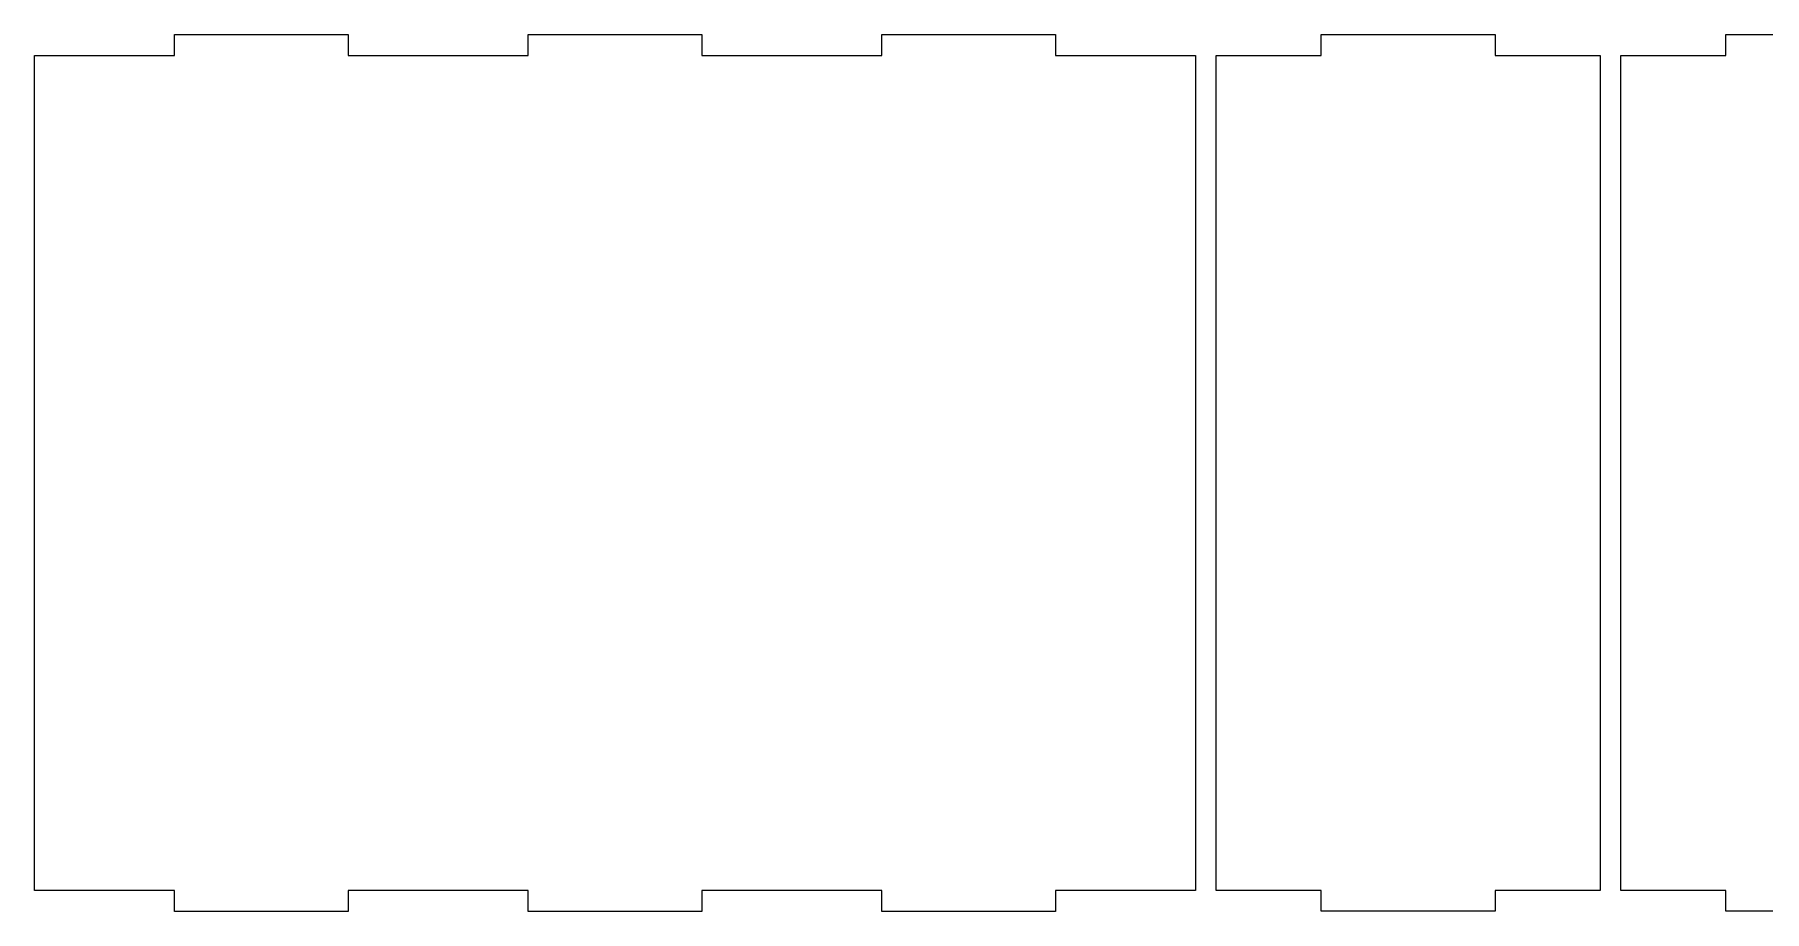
# Model space of a CAD drawing. Header units: millimetres. Extents: x -417 to 423, y -129 to 130.
# Drawn here: x -417 to -168.3, y 2.1 to 128.1 of the extents above; entities that cross this region are included whole.
import ezdxf

# ---------------------------------------------------------------- set-up
doc = ezdxf.new("R2010")
doc.units = ezdxf.units.MM
doc.header["$MEASUREMENT"] = 0
doc.layers.add('Camada 1', color=7, linetype='Continuous')

msp = doc.modelspace()

# ---------------------------------------------------------------- linework, layer by layer
at = {"layer": 'Camada 1', "color": 250, "lineweight": 20}
for points, knots in [([(-250.0812, 5.0909), (-250.0812, 5.0909), (-250.0813, 125.0779), (-250.0813, 125.0779), (-250.0813, 125.0779), (-250.0813, 125.0779), (-270.1868, 125.0779), (-270.1868, 125.0779), (-270.1868, 125.0779), (-270.1868, 125.0779), (-270.1868, 128.0779), (-270.1868, 128.0779), (-270.1868, 128.0779), (-270.1868, 128.0779), (-295.1868, 128.0779), (-295.1868, 128.0779), (-295.1868, 128.0779), (-295.1868, 128.0779), (-295.1868, 125.0779), (-295.1868, 125.0779), (-295.1868, 125.0779), (-295.1868, 125.0779), (-321.0433, 125.0779), (-321.0433, 125.0779), (-321.0433, 125.0779), (-321.0433, 125.0779), (-321.0433, 128.0779), (-321.0433, 128.0779), (-321.0433, 128.0779), (-321.0433, 128.0779), (-346.0433, 128.0779), (-346.0433, 128.0779), (-346.0433, 128.0779), (-346.0433, 128.0779), (-346.0433, 125.0779), (-346.0433, 125.0779), (-346.0433, 125.0779), (-346.0433, 125.0779), (-371.8998, 125.0779), (-371.8998, 125.0779), (-371.8998, 125.0779), (-371.8998, 125.0779), (-371.8998, 128.0779), (-371.8998, 128.0779), (-371.8998, 128.0779), (-371.8998, 128.0779), (-396.8998, 128.0779), (-396.8998, 128.0779), (-396.8998, 128.0779), (-396.8998, 128.0779), (-396.8998, 125.0779), (-396.8998, 125.0779), (-396.8998, 125.0779), (-396.8998, 125.0779), (-417.0054, 125.0779), (-417.0054, 125.0779), (-417.0054, 125.0779), (-417.0054, 125.0779), (-417.0054, 5.0779), (-417.0054, 5.0779), (-417.0054, 5.0779), (-417.0054, 5.0779), (-396.8998, 5.0779), (-396.8998, 5.0779), (-396.8998, 5.0779), (-396.8998, 5.0779), (-396.8998, 2.0779), (-396.8998, 2.0779), (-396.8998, 2.0779), (-396.8998, 2.0779), (-371.8998, 2.0779), (-371.8998, 2.0779), (-371.8998, 2.0779), (-371.8998, 2.0779), (-371.8998, 5.0779), (-371.8998, 5.0779), (-371.8998, 5.0779), (-371.8998, 5.0779), (-346.0433, 5.0779), (-346.0433, 5.0779), (-346.0433, 5.0779), (-346.0433, 5.0779), (-346.0433, 2.0779), (-346.0433, 2.0779), (-346.0433, 2.0779), (-346.0433, 2.0779), (-321.0433, 2.0779), (-321.0433, 2.0779), (-321.0433, 2.0779), (-321.0433, 2.0779), (-321.0433, 5.0779), (-321.0433, 5.0779), (-321.0433, 5.0779), (-321.0433, 5.0779), (-295.1868, 5.0779), (-295.1868, 5.0779), (-295.1868, 5.0779), (-295.1868, 5.0779), (-295.1868, 2.0779), (-295.1868, 2.0779), (-295.1868, 2.0779), (-295.1868, 2.0779), (-270.1868, 2.0779), (-270.1868, 2.0779), (-270.1868, 2.0779), (-270.1868, 2.0779), (-270.1868, 5.0779), (-270.1868, 5.0779), (-270.1868, 5.0779), (-270.1868, 5.0779), (-250.0813, 5.0779), (-250.0813, 5.0779), (-250.0813, 5.0779), (-250.0813, 5.0779), (-250.0812, 5.0909), (-250.0812, 5.0909)], [0, 0, 0, 0, 0.03333333, 0.03333333, 0.03333333, 0.03333333, 0.06666667, 0.06666667, 0.06666667, 0.06666667, 0.1, 0.1, 0.1, 0.1, 0.13333333, 0.13333333, 0.13333333, 0.13333333, 0.16666667, 0.16666667, 0.16666667, 0.16666667, 0.2, 0.2, 0.2, 0.2, 0.23333333, 0.23333333, 0.23333333, 0.23333333, 0.26666667, 0.26666667, 0.26666667, 0.26666667, 0.3, 0.3, 0.3, 0.3, 0.33333333, 0.33333333, 0.33333333, 0.33333333, 0.36666667, 0.36666667, 0.36666667, 0.36666667, 0.4, 0.4, 0.4, 0.4, 0.43333333, 0.43333333, 0.43333333, 0.43333333, 0.46666667, 0.46666667, 0.46666667, 0.46666667, 0.5, 0.5, 0.5, 0.5, 0.53333333, 0.53333333, 0.53333333, 0.53333333, 0.56666667, 0.56666667, 0.56666667, 0.56666667, 0.6, 0.6, 0.6, 0.6, 0.63333333, 0.63333333, 0.63333333, 0.63333333, 0.66666667, 0.66666667, 0.66666667, 0.66666667, 0.7, 0.7, 0.7, 0.7, 0.73333333, 0.73333333, 0.73333333, 0.73333333, 0.76666667, 0.76666667, 0.76666667, 0.76666667, 0.8, 0.8, 0.8, 0.8, 0.83333333, 0.83333333, 0.83333333, 0.83333333, 0.86666667, 0.86666667, 0.86666667, 0.86666667, 0.9, 0.9, 0.9, 0.9, 0.93333333, 0.93333333, 0.93333333, 0.93333333, 1, 1, 1, 1]), ([(-247.0813, 125.0779), (-247.0813, 125.0779), (-247.0813, 8.0779), (-247.0813, 8.0779), (-247.0813, 8.0779), (-247.0813, 8.0779), (-247.0812, 5.0909), (-247.0812, 5.0909), (-247.0812, 5.0909), (-247.0812, 5.0909), (-231.9829, 5.0855), (-231.9829, 5.0855), (-231.9829, 5.0855), (-231.9829, 5.0855), (-231.9828, 2.0855), (-231.9828, 2.0855), (-231.9828, 2.0855), (-231.9828, 2.0855), (-206.9829, 2.0852), (-206.9829, 2.0852), (-206.9829, 2.0852), (-206.9829, 2.0852), (-206.9829, 5.0838), (-206.9829, 5.0838), (-206.9829, 5.0838), (-206.9829, 5.0838), (-191.8843, 5.0909), (-191.8843, 5.0909), (-191.8843, 5.0909), (-191.8843, 5.0909), (-191.8844, 125.0713), (-191.8844, 125.0713), (-191.8844, 125.0713), (-191.8844, 125.0713), (-206.9829, 125.0749), (-206.9829, 125.0749), (-206.9829, 125.0749), (-206.9829, 125.0749), (-206.9829, 128.0749), (-206.9829, 128.0749), (-206.9829, 128.0749), (-206.9829, 128.0749), (-231.9829, 128.0751), (-231.9829, 128.0751), (-231.9829, 128.0751), (-231.9829, 128.0751), (-231.9828, 125.0761), (-231.9828, 125.0761), (-231.9828, 125.0761), (-231.9828, 125.0761), (-247.0813, 125.0779), (-247.0813, 125.0779)], [0, 0, 0, 0, 0.07142857, 0.07142857, 0.07142857, 0.07142857, 0.14285714, 0.14285714, 0.14285714, 0.14285714, 0.21428571, 0.21428571, 0.21428571, 0.21428571, 0.28571429, 0.28571429, 0.28571429, 0.28571429, 0.35714286, 0.35714286, 0.35714286, 0.35714286, 0.42857143, 0.42857143, 0.42857143, 0.42857143, 0.5, 0.5, 0.5, 0.5, 0.57142857, 0.57142857, 0.57142857, 0.57142857, 0.64285714, 0.64285714, 0.64285714, 0.64285714, 0.71428571, 0.71428571, 0.71428571, 0.71428571, 0.78571429, 0.78571429, 0.78571429, 0.78571429, 0.85714286, 0.85714286, 0.85714286, 0.85714286, 1, 1, 1, 1]), ([(-188.8844, 125.0713), (-188.8844, 125.0713), (-188.8843, 8.0909), (-188.8843, 8.0909), (-188.8843, 8.0909), (-188.8843, 8.0909), (-188.8843, 5.0909), (-188.8843, 5.0909), (-188.8843, 5.0909), (-188.8843, 5.0909), (-173.786, 5.0855), (-173.786, 5.0855), (-173.786, 5.0855), (-173.786, 5.0855), (-173.7859, 2.0855), (-173.7859, 2.0855), (-173.7859, 2.0855), (-173.7859, 2.0855), (-148.786, 2.0852), (-148.786, 2.0852), (-148.786, 2.0852), (-148.786, 2.0852), (-148.786, 5.0838), (-148.786, 5.0838), (-148.786, 5.0838), (-148.786, 5.0838), (-133.6874, 5.0843), (-133.6874, 5.0843), (-133.6874, 5.0843), (-133.6874, 5.0843), (-133.6875, 125.0713), (-133.6875, 125.0713), (-133.6875, 125.0713), (-133.6875, 125.0713), (-148.786, 125.0749), (-148.786, 125.0749), (-148.786, 125.0749), (-148.786, 125.0749), (-148.786, 128.0749), (-148.786, 128.0749), (-148.786, 128.0749), (-148.786, 128.0749), (-173.786, 128.0751), (-173.786, 128.0751), (-173.786, 128.0751), (-173.786, 128.0751), (-173.7859, 125.0761), (-173.7859, 125.0761), (-173.7859, 125.0761), (-173.7859, 125.0761), (-188.8844, 125.0779), (-188.8844, 125.0779), (-188.8844, 125.0779), (-188.8844, 125.0779), (-188.8844, 125.0713), (-188.8844, 125.0713)], [0, 0, 0, 0, 0.06666667, 0.06666667, 0.06666667, 0.06666667, 0.13333333, 0.13333333, 0.13333333, 0.13333333, 0.2, 0.2, 0.2, 0.2, 0.26666667, 0.26666667, 0.26666667, 0.26666667, 0.33333333, 0.33333333, 0.33333333, 0.33333333, 0.4, 0.4, 0.4, 0.4, 0.46666667, 0.46666667, 0.46666667, 0.46666667, 0.53333333, 0.53333333, 0.53333333, 0.53333333, 0.6, 0.6, 0.6, 0.6, 0.66666667, 0.66666667, 0.66666667, 0.66666667, 0.73333333, 0.73333333, 0.73333333, 0.73333333, 0.8, 0.8, 0.8, 0.8, 0.86666667, 0.86666667, 0.86666667, 0.86666667, 1, 1, 1, 1])]:
    msp.add_open_spline(points, degree=3, knots=knots, dxfattribs=at)

doc.saveas('drawing.dxf')
